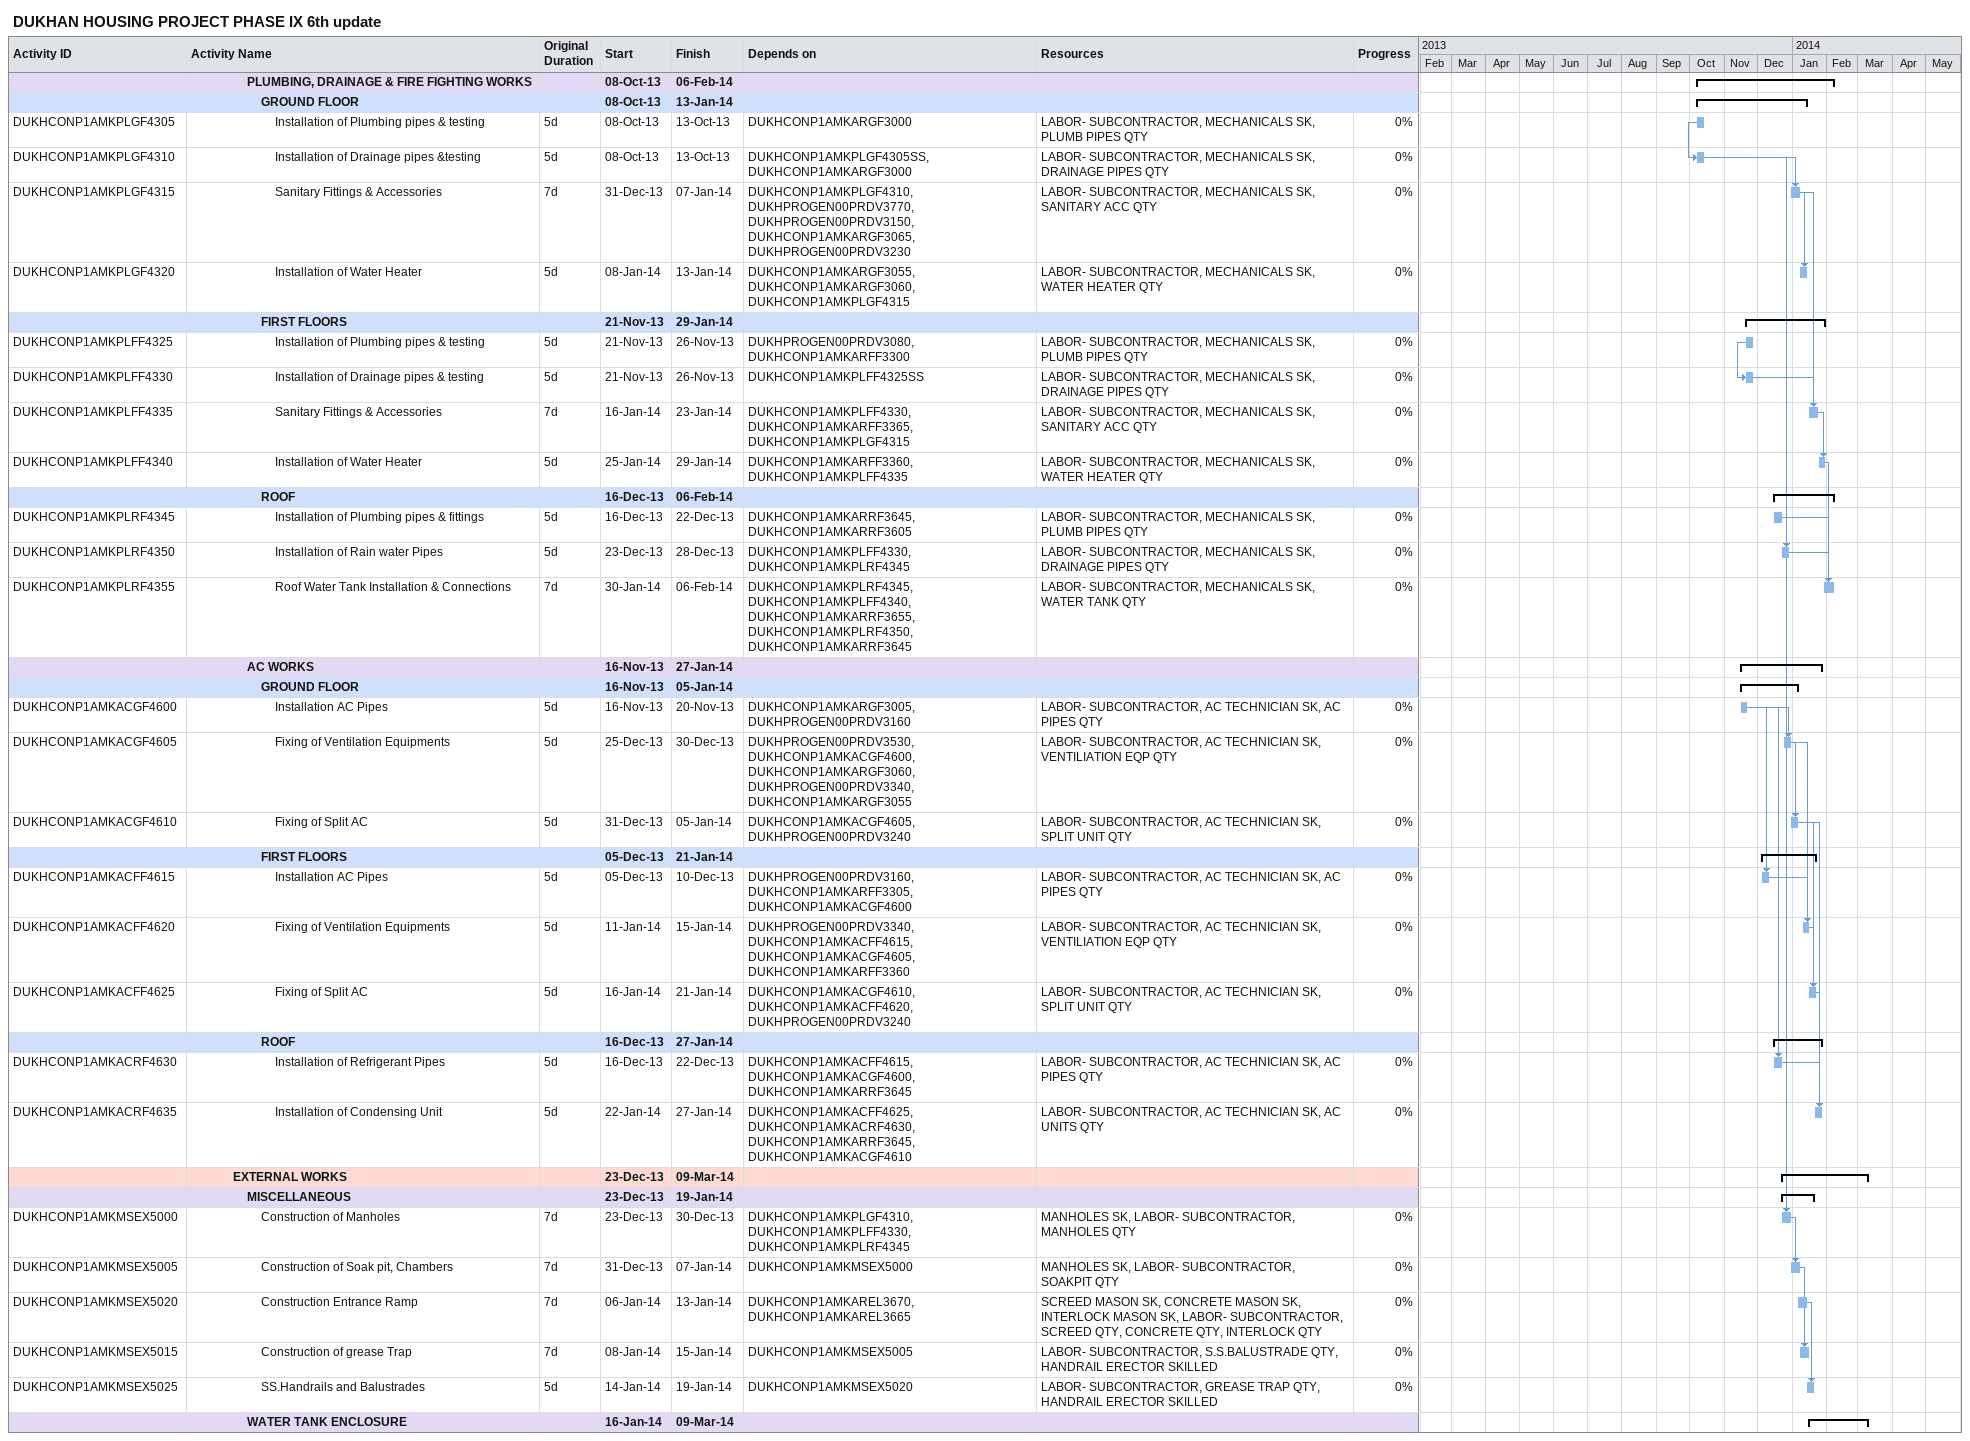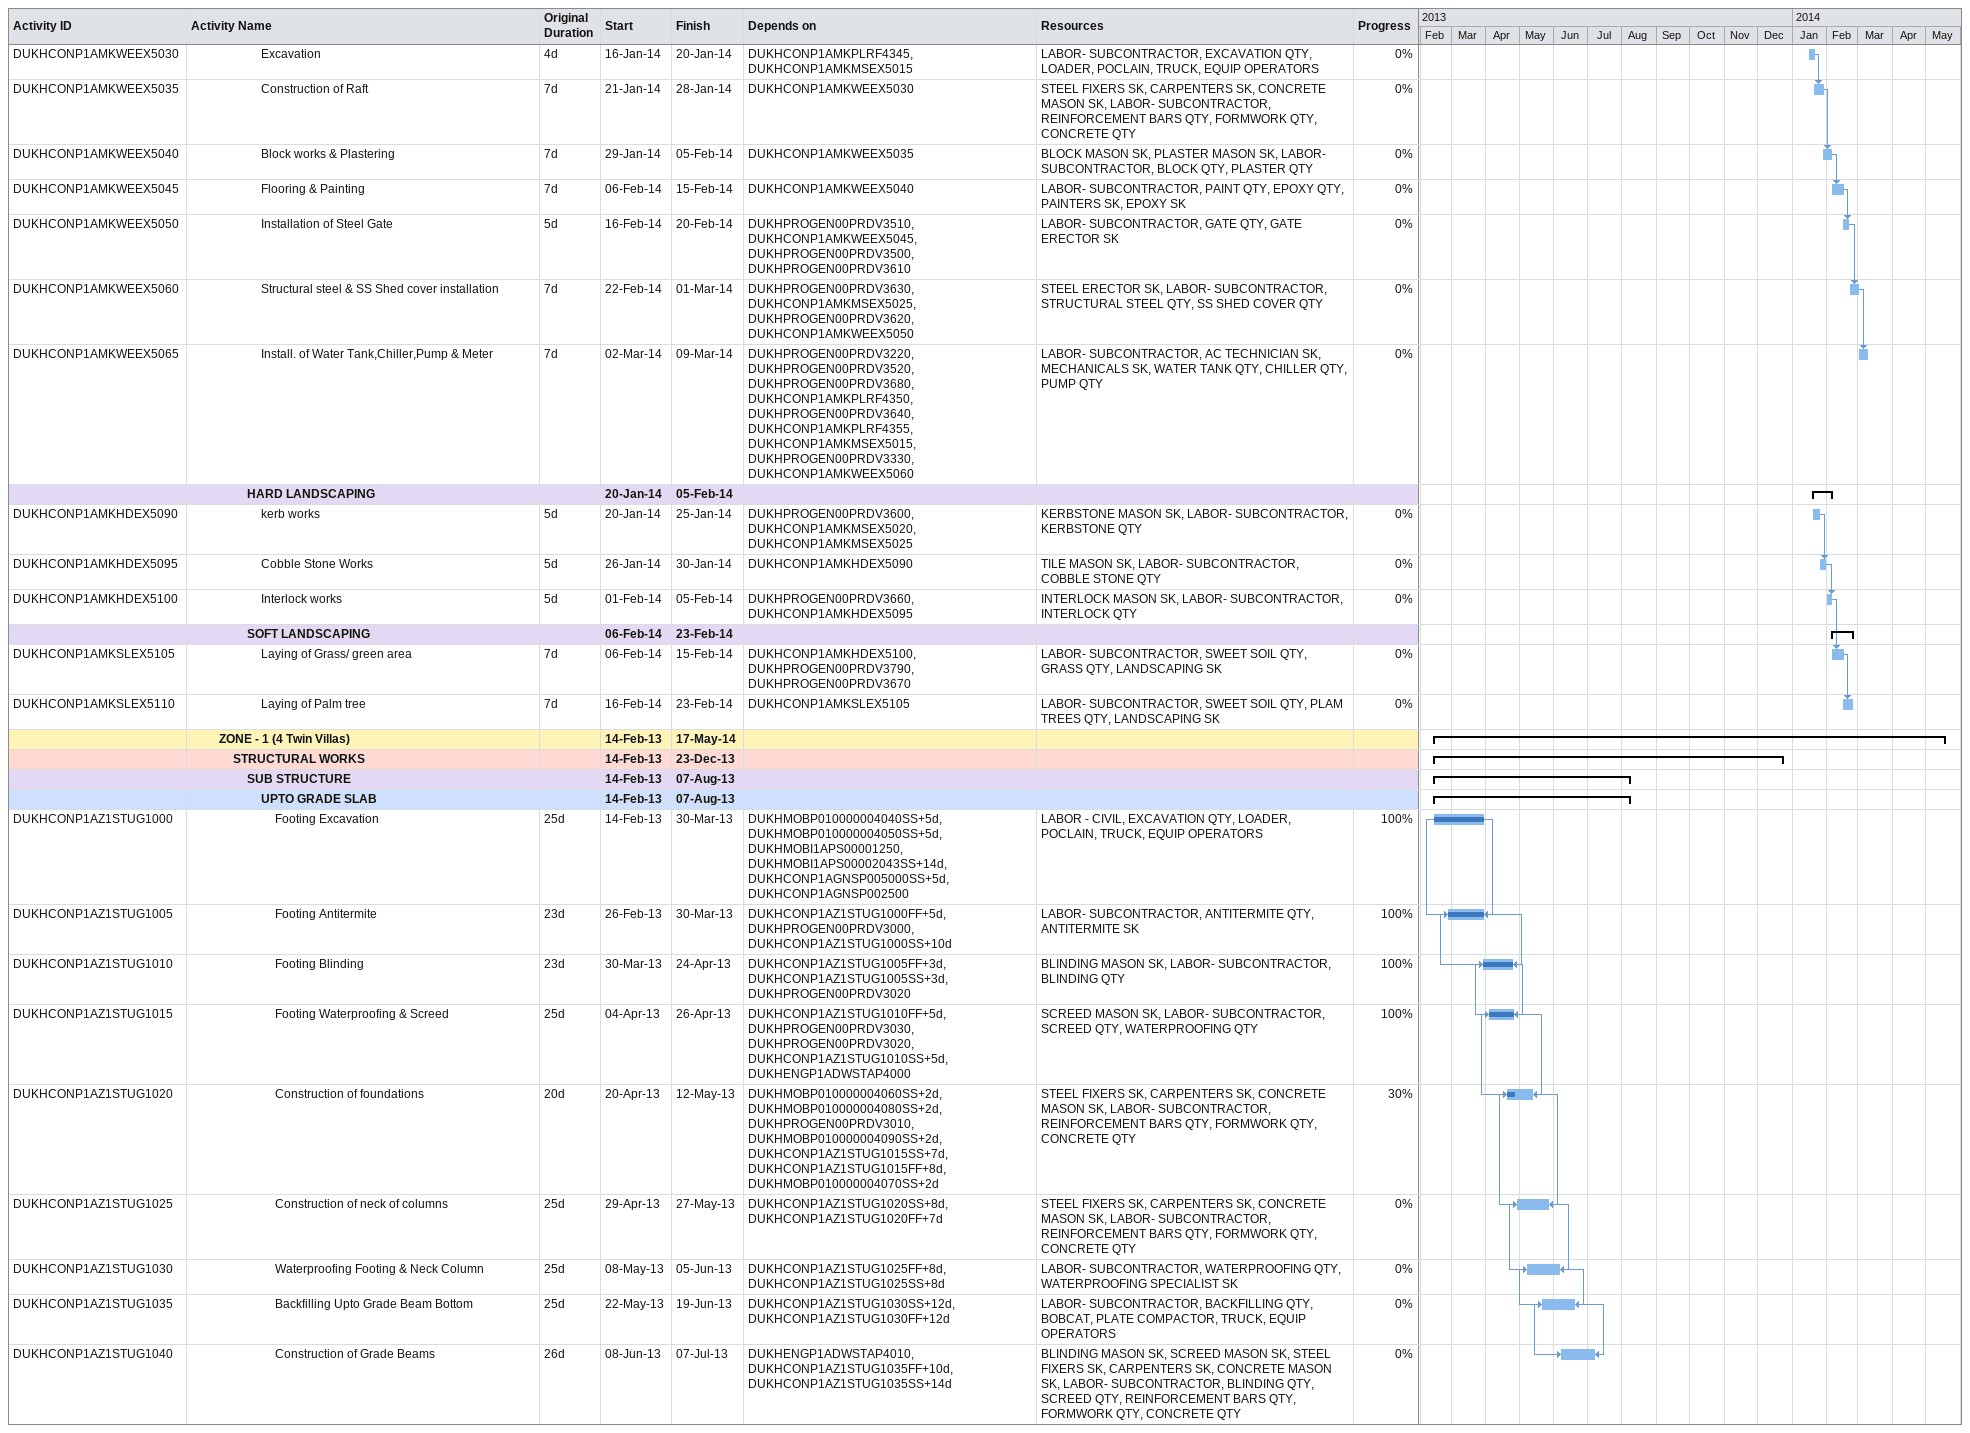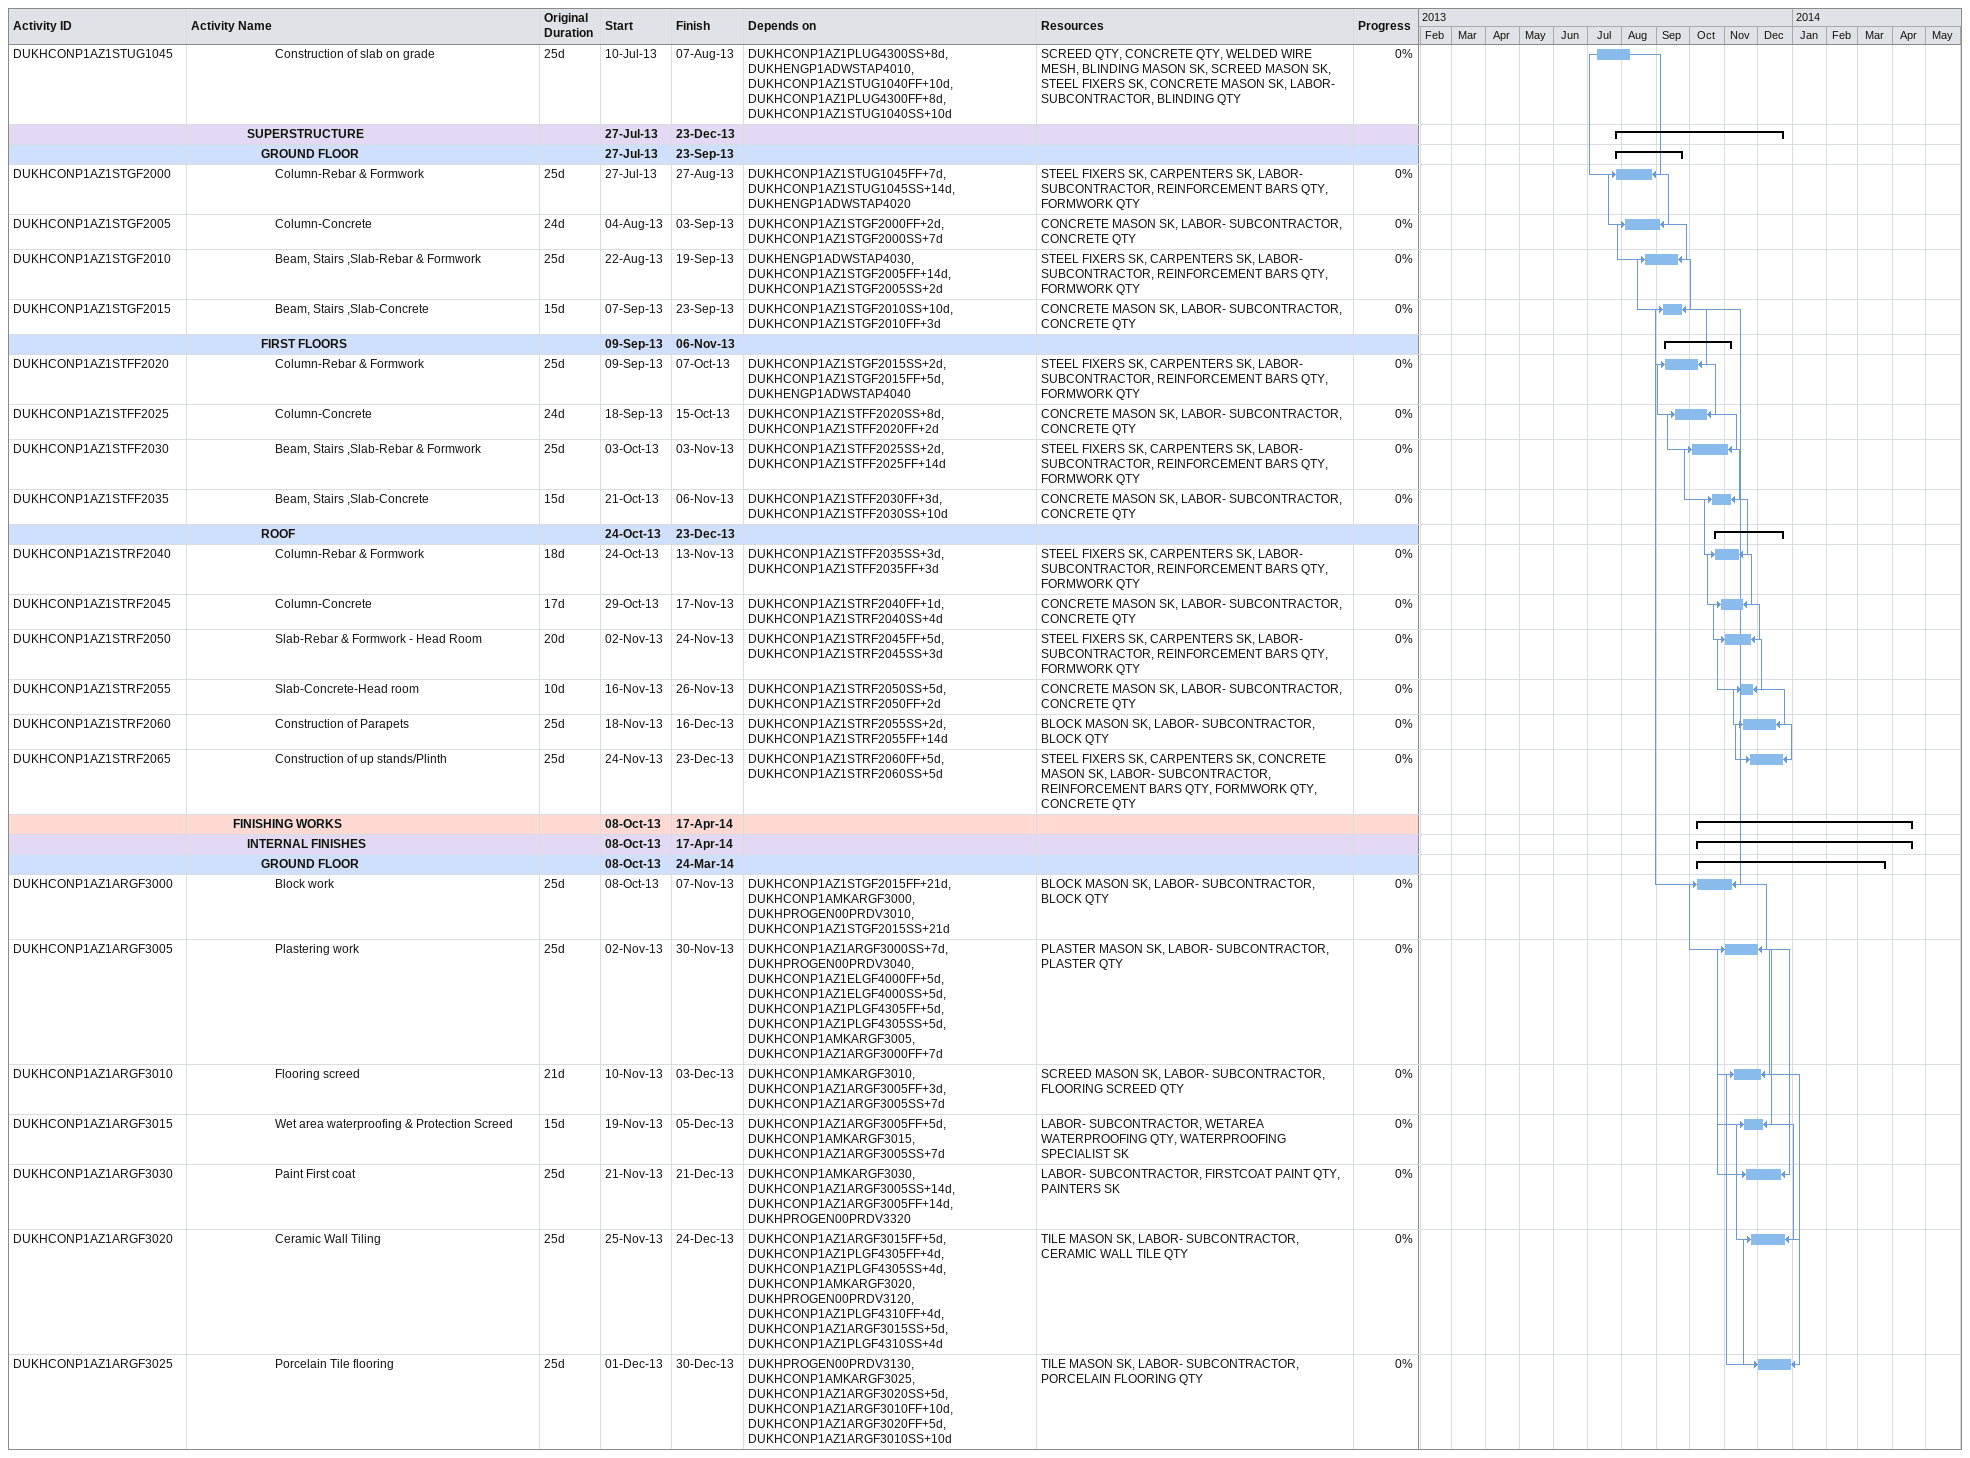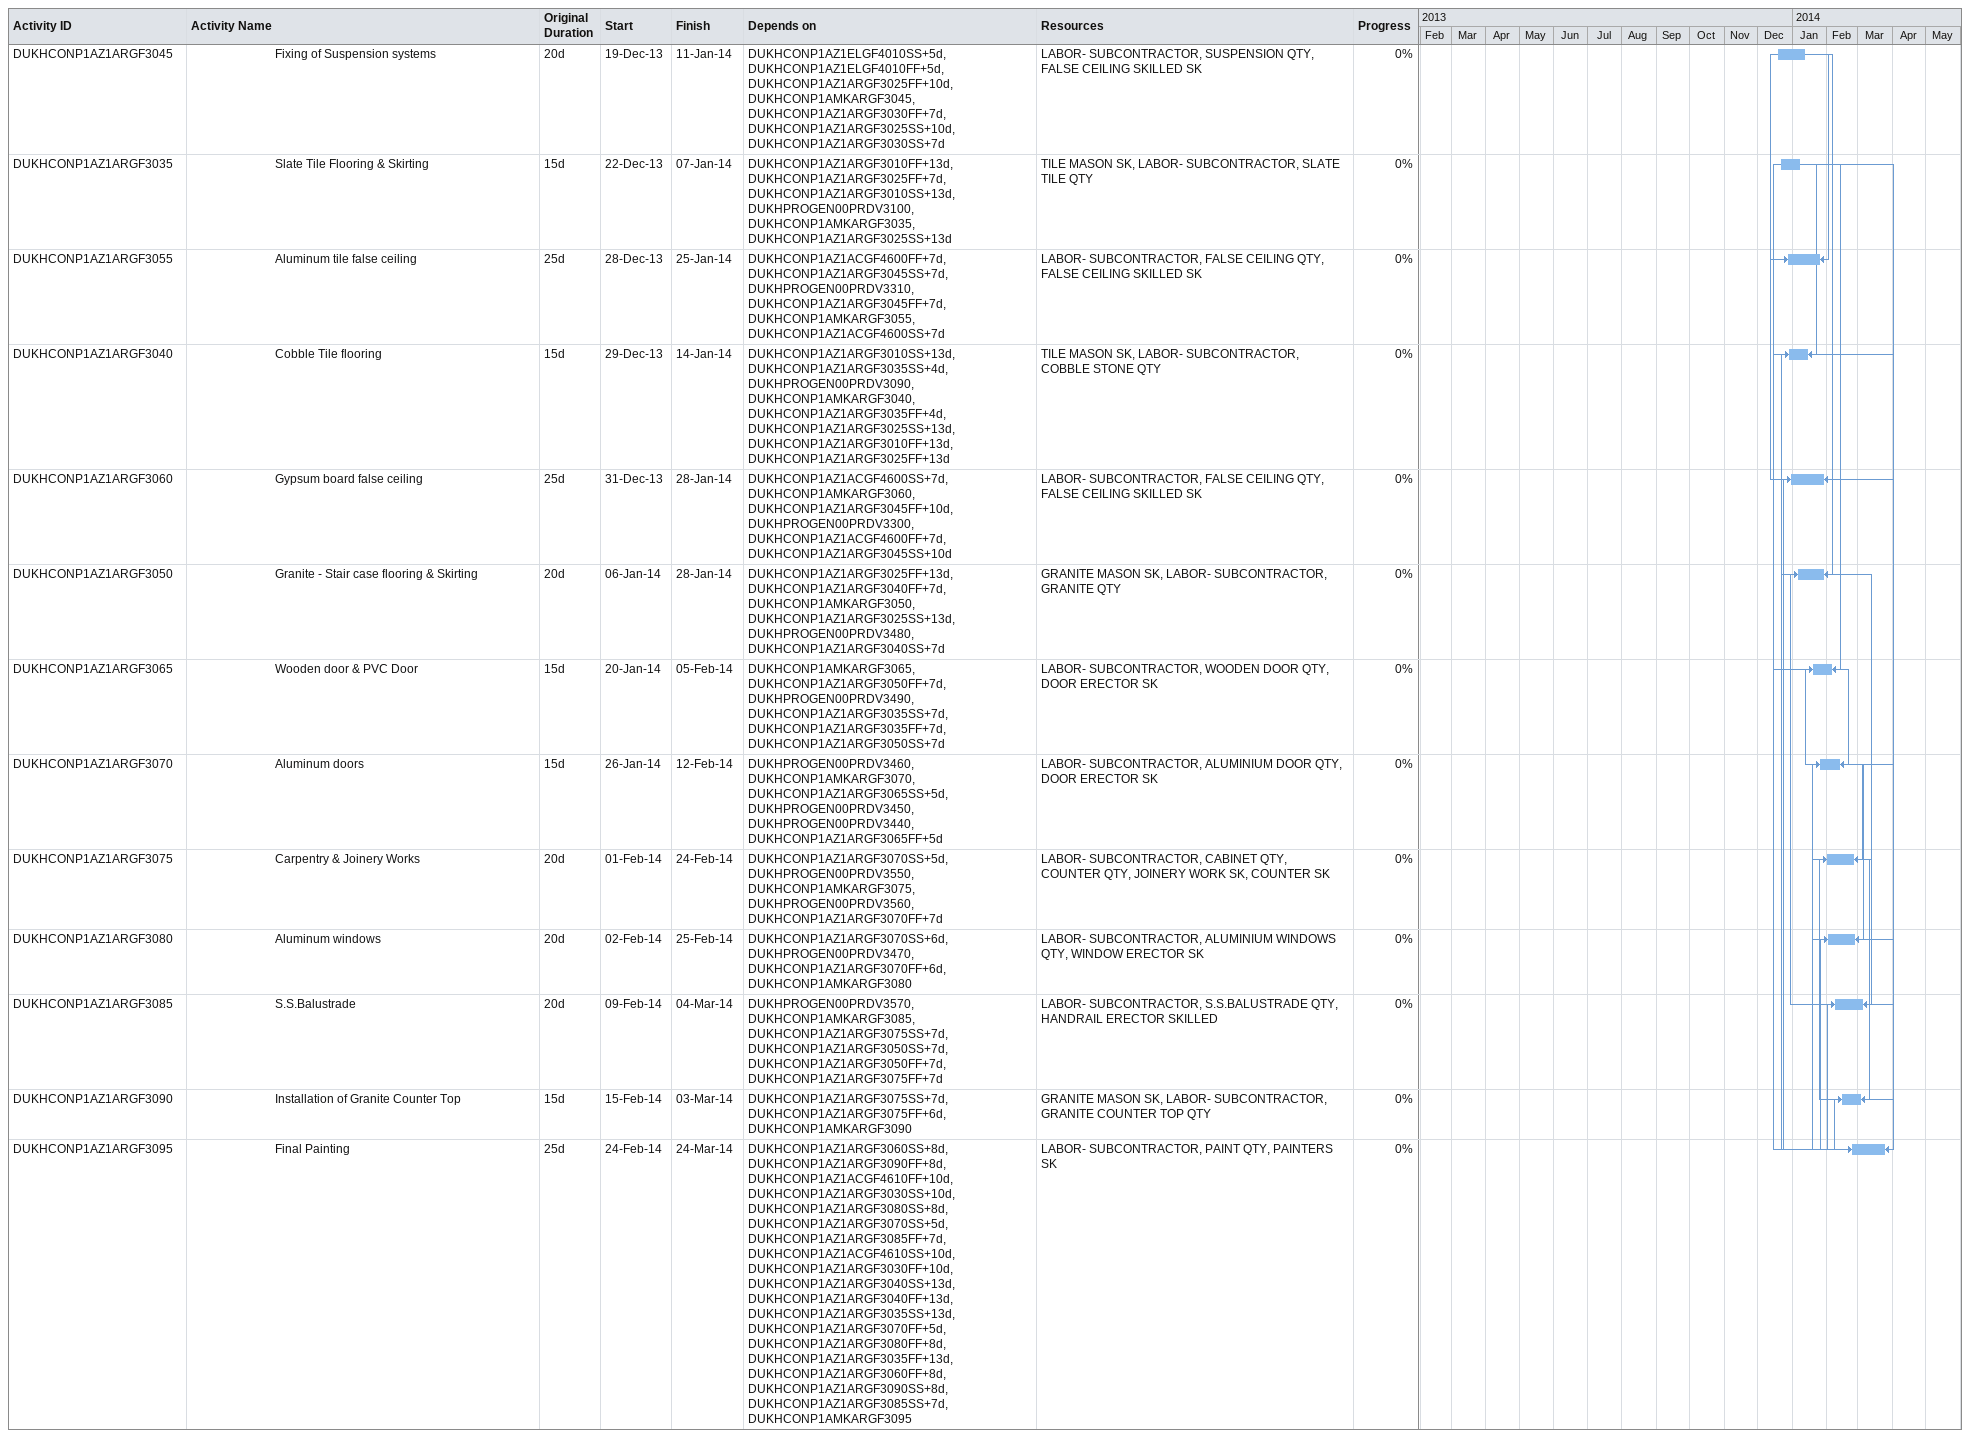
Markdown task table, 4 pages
DUKHAN HOUSING PROJECT PHASE IX 6th update

| ID | Level | Task | Original duration | Start | Finish | Predecessors | Resources | % complete |
|---|---|---|---|---|---|---|---|---|
|  | 5 | **PLUMBING, DRAINAGE & FIRE FIGHTING WORKS** |  | 2013-10-08 | 2014-02-06 |  |  |  |
|  | 6 | **GROUND FLOOR** |  | 2013-10-08 | 2014-01-13 |  |  |  |
| DUKHCONP1AMKPLGF4305 | 7 | Installation of Plumbing pipes & testing | 5d | 2013-10-08 | 2013-10-13 | DUKHCONP1AMKARGF3000 | LABOR- SUBCONTRACTOR, MECHANICALS SK, PLUMB PIPES QTY | 0 |
| DUKHCONP1AMKPLGF4310 | 7 | Installation of Drainage pipes &testing | 5d | 2013-10-08 | 2013-10-13 | DUKHCONP1AMKPLGF4305SS, DUKHCONP1AMKARGF3000 | LABOR- SUBCONTRACTOR, MECHANICALS SK, DRAINAGE PIPES QTY | 0 |
| DUKHCONP1AMKPLGF4315 | 7 | Sanitary Fittings & Accessories | 7d | 2013-12-31 | 2014-01-07 | DUKHCONP1AMKPLGF4310, DUKHPROGEN00PRDV3770, DUKHPROGEN00PRDV3150, DUKHCONP1AMKARGF3065, DUKHPROGEN00PRDV3230 | LABOR- SUBCONTRACTOR, MECHANICALS SK, SANITARY ACC QTY | 0 |
| DUKHCONP1AMKPLGF4320 | 7 | Installation of Water Heater | 5d | 2014-01-08 | 2014-01-13 | DUKHCONP1AMKARGF3055, DUKHCONP1AMKARGF3060, DUKHCONP1AMKPLGF4315 | LABOR- SUBCONTRACTOR, MECHANICALS SK, WATER HEATER QTY | 0 |
|  | 6 | **FIRST FLOORS** |  | 2013-11-21 | 2014-01-29 |  |  |  |
| DUKHCONP1AMKPLFF4325 | 7 | Installation of Plumbing pipes & testing | 5d | 2013-11-21 | 2013-11-26 | DUKHPROGEN00PRDV3080, DUKHCONP1AMKARFF3300 | LABOR- SUBCONTRACTOR, MECHANICALS SK, PLUMB PIPES QTY | 0 |
| DUKHCONP1AMKPLFF4330 | 7 | Installation of Drainage pipes & testing | 5d | 2013-11-21 | 2013-11-26 | DUKHCONP1AMKPLFF4325SS | LABOR- SUBCONTRACTOR, MECHANICALS SK, DRAINAGE PIPES QTY | 0 |
| DUKHCONP1AMKPLFF4335 | 7 | Sanitary Fittings & Accessories | 7d | 2014-01-16 | 2014-01-23 | DUKHCONP1AMKPLFF4330, DUKHCONP1AMKARFF3365, DUKHCONP1AMKPLGF4315 | LABOR- SUBCONTRACTOR, MECHANICALS SK, SANITARY ACC QTY | 0 |
| DUKHCONP1AMKPLFF4340 | 7 | Installation of Water Heater | 5d | 2014-01-25 | 2014-01-29 | DUKHCONP1AMKARFF3360, DUKHCONP1AMKPLFF4335 | LABOR- SUBCONTRACTOR, MECHANICALS SK, WATER HEATER QTY | 0 |
|  | 6 | **ROOF** |  | 2013-12-16 | 2014-02-06 |  |  |  |
| DUKHCONP1AMKPLRF4345 | 7 | Installation of Plumbing pipes & fittings | 5d | 2013-12-16 | 2013-12-22 | DUKHCONP1AMKARRF3645, DUKHCONP1AMKARRF3605 | LABOR- SUBCONTRACTOR, MECHANICALS SK, PLUMB PIPES QTY | 0 |
| DUKHCONP1AMKPLRF4350 | 7 | Installation of Rain water Pipes | 5d | 2013-12-23 | 2013-12-28 | DUKHCONP1AMKPLFF4330, DUKHCONP1AMKPLRF4345 | LABOR- SUBCONTRACTOR, MECHANICALS SK, DRAINAGE PIPES QTY | 0 |
| DUKHCONP1AMKPLRF4355 | 7 | Roof Water Tank Installation & Connections | 7d | 2014-01-30 | 2014-02-06 | DUKHCONP1AMKPLRF4345, DUKHCONP1AMKPLFF4340, DUKHCONP1AMKARRF3655, DUKHCONP1AMKPLRF4350, DUKHCONP1AMKARRF3645 | LABOR- SUBCONTRACTOR, MECHANICALS SK, WATER TANK QTY | 0 |
|  | 5 | **AC WORKS** |  | 2013-11-16 | 2014-01-27 |  |  |  |
|  | 6 | **GROUND FLOOR** |  | 2013-11-16 | 2014-01-05 |  |  |  |
| DUKHCONP1AMKACGF4600 | 7 | Installation AC Pipes | 5d | 2013-11-16 | 2013-11-20 | DUKHCONP1AMKARGF3005, DUKHPROGEN00PRDV3160 | LABOR- SUBCONTRACTOR, AC TECHNICIAN SK, AC PIPES QTY | 0 |
| DUKHCONP1AMKACGF4605 | 7 | Fixing of Ventilation Equipments | 5d | 2013-12-25 | 2013-12-30 | DUKHPROGEN00PRDV3530, DUKHCONP1AMKACGF4600, DUKHCONP1AMKARGF3060, DUKHPROGEN00PRDV3340, DUKHCONP1AMKARGF3055 | LABOR- SUBCONTRACTOR, AC TECHNICIAN SK, VENTILIATION EQP QTY | 0 |
| DUKHCONP1AMKACGF4610 | 7 | Fixing of Split AC | 5d | 2013-12-31 | 2014-01-05 | DUKHCONP1AMKACGF4605, DUKHPROGEN00PRDV3240 | LABOR- SUBCONTRACTOR, AC TECHNICIAN SK, SPLIT UNIT QTY | 0 |
|  | 6 | **FIRST FLOORS** |  | 2013-12-05 | 2014-01-21 |  |  |  |
| DUKHCONP1AMKACFF4615 | 7 | Installation AC Pipes | 5d | 2013-12-05 | 2013-12-10 | DUKHPROGEN00PRDV3160, DUKHCONP1AMKARFF3305, DUKHCONP1AMKACGF4600 | LABOR- SUBCONTRACTOR, AC TECHNICIAN SK, AC PIPES QTY | 0 |
| DUKHCONP1AMKACFF4620 | 7 | Fixing of Ventilation Equipments | 5d | 2014-01-11 | 2014-01-15 | DUKHPROGEN00PRDV3340, DUKHCONP1AMKACFF4615, DUKHCONP1AMKACGF4605, DUKHCONP1AMKARFF3360 | LABOR- SUBCONTRACTOR, AC TECHNICIAN SK, VENTILIATION EQP QTY | 0 |
| DUKHCONP1AMKACFF4625 | 7 | Fixing of Split AC | 5d | 2014-01-16 | 2014-01-21 | DUKHCONP1AMKACGF4610, DUKHCONP1AMKACFF4620, DUKHPROGEN00PRDV3240 | LABOR- SUBCONTRACTOR, AC TECHNICIAN SK, SPLIT UNIT QTY | 0 |
|  | 6 | **ROOF** |  | 2013-12-16 | 2014-01-27 |  |  |  |
| DUKHCONP1AMKACRF4630 | 7 | Installation of Refrigerant Pipes | 5d | 2013-12-16 | 2013-12-22 | DUKHCONP1AMKACFF4615, DUKHCONP1AMKACGF4600, DUKHCONP1AMKARRF3645 | LABOR- SUBCONTRACTOR, AC TECHNICIAN SK, AC PIPES QTY | 0 |
| DUKHCONP1AMKACRF4635 | 7 | Installation of Condensing Unit | 5d | 2014-01-22 | 2014-01-27 | DUKHCONP1AMKACFF4625, DUKHCONP1AMKACRF4630, DUKHCONP1AMKARRF3645, DUKHCONP1AMKACGF4610 | LABOR- SUBCONTRACTOR, AC TECHNICIAN SK, AC UNITS QTY | 0 |
|  | 4 | **EXTERNAL WORKS** |  | 2013-12-23 | 2014-03-09 |  |  |  |
|  | 5 | **MISCELLANEOUS** |  | 2013-12-23 | 2014-01-19 |  |  |  |
| DUKHCONP1AMKMSEX5000 | 6 | Construction of Manholes | 7d | 2013-12-23 | 2013-12-30 | DUKHCONP1AMKPLGF4310, DUKHCONP1AMKPLFF4330, DUKHCONP1AMKPLRF4345 | MANHOLES SK, LABOR- SUBCONTRACTOR, MANHOLES QTY | 0 |
| DUKHCONP1AMKMSEX5005 | 6 | Construction of Soak pit, Chambers | 7d | 2013-12-31 | 2014-01-07 | DUKHCONP1AMKMSEX5000 | MANHOLES SK, LABOR- SUBCONTRACTOR, SOAKPIT QTY | 0 |
| DUKHCONP1AMKMSEX5020 | 6 | Construction Entrance Ramp | 7d | 2014-01-06 | 2014-01-13 | DUKHCONP1AMKAREL3670, DUKHCONP1AMKAREL3665 | SCREED MASON SK, CONCRETE MASON SK, INTERLOCK MASON SK, LABOR- SUBCONTRACTOR, SCREED QTY, CONCRETE QTY, INTERLOCK QTY | 0 |
| DUKHCONP1AMKMSEX5015 | 6 | Construction of grease Trap | 7d | 2014-01-08 | 2014-01-15 | DUKHCONP1AMKMSEX5005 | LABOR- SUBCONTRACTOR, S.S.BALUSTRADE QTY, HANDRAIL ERECTOR SKILLED | 0 |
| DUKHCONP1AMKMSEX5025 | 6 | SS.Handrails and Balustrades | 5d | 2014-01-14 | 2014-01-19 | DUKHCONP1AMKMSEX5020 | LABOR- SUBCONTRACTOR, GREASE TRAP QTY, HANDRAIL ERECTOR SKILLED | 0 |
|  | 5 | **WATER TANK ENCLOSURE** |  | 2014-01-16 | 2014-03-09 |  |  |  |
| DUKHCONP1AMKWEEX5030 | 6 | Excavation | 4d | 2014-01-16 | 2014-01-20 | DUKHCONP1AMKPLRF4345, DUKHCONP1AMKMSEX5015 | LABOR- SUBCONTRACTOR, EXCAVATION QTY, LOADER, POCLAIN, TRUCK, EQUIP OPERATORS | 0 |
| DUKHCONP1AMKWEEX5035 | 6 | Construction of Raft | 7d | 2014-01-21 | 2014-01-28 | DUKHCONP1AMKWEEX5030 | STEEL FIXERS SK, CARPENTERS SK, CONCRETE MASON SK, LABOR- SUBCONTRACTOR, REINFORCEMENT BARS QTY, FORMWORK QTY, CONCRETE QTY | 0 |
| DUKHCONP1AMKWEEX5040 | 6 | Block works & Plastering | 7d | 2014-01-29 | 2014-02-05 | DUKHCONP1AMKWEEX5035 | BLOCK MASON SK, PLASTER MASON SK, LABOR- SUBCONTRACTOR, BLOCK QTY, PLASTER QTY | 0 |
| DUKHCONP1AMKWEEX5045 | 6 | Flooring & Painting | 7d | 2014-02-06 | 2014-02-15 | DUKHCONP1AMKWEEX5040 | LABOR- SUBCONTRACTOR, PAINT QTY, EPOXY QTY, PAINTERS SK, EPOXY SK | 0 |
| DUKHCONP1AMKWEEX5050 | 6 | Installation of Steel Gate | 5d | 2014-02-16 | 2014-02-20 | DUKHPROGEN00PRDV3510, DUKHCONP1AMKWEEX5045, DUKHPROGEN00PRDV3500, DUKHPROGEN00PRDV3610 | LABOR- SUBCONTRACTOR, GATE QTY, GATE ERECTOR SK | 0 |
| DUKHCONP1AMKWEEX5060 | 6 | Structural steel & SS Shed cover installation | 7d | 2014-02-22 | 2014-03-01 | DUKHPROGEN00PRDV3630, DUKHCONP1AMKMSEX5025, DUKHPROGEN00PRDV3620, DUKHCONP1AMKWEEX5050 | STEEL ERECTOR SK, LABOR- SUBCONTRACTOR, STRUCTURAL STEEL QTY, SS SHED COVER QTY | 0 |
| DUKHCONP1AMKWEEX5065 | 6 | Install. of Water Tank,Chiller,Pump & Meter | 7d | 2014-03-02 | 2014-03-09 | DUKHPROGEN00PRDV3220, DUKHPROGEN00PRDV3520, DUKHPROGEN00PRDV3680, DUKHCONP1AMKPLRF4350, DUKHPROGEN00PRDV3640, DUKHCONP1AMKPLRF4355, DUKHCONP1AMKMSEX5015, DUKHPROGEN00PRDV3330, DUKHCONP1AMKWEEX5060 | LABOR- SUBCONTRACTOR, AC TECHNICIAN SK, MECHANICALS SK, WATER TANK QTY, CHILLER QTY, PUMP QTY | 0 |
|  | 5 | **HARD LANDSCAPING** |  | 2014-01-20 | 2014-02-05 |  |  |  |
| DUKHCONP1AMKHDEX5090 | 6 | kerb works | 5d | 2014-01-20 | 2014-01-25 | DUKHPROGEN00PRDV3600, DUKHCONP1AMKMSEX5020, DUKHCONP1AMKMSEX5025 | KERBSTONE MASON SK, LABOR- SUBCONTRACTOR, KERBSTONE QTY | 0 |
| DUKHCONP1AMKHDEX5095 | 6 | Cobble Stone Works | 5d | 2014-01-26 | 2014-01-30 | DUKHCONP1AMKHDEX5090 | TILE MASON SK, LABOR- SUBCONTRACTOR, COBBLE STONE QTY | 0 |
| DUKHCONP1AMKHDEX5100 | 6 | Interlock works | 5d | 2014-02-01 | 2014-02-05 | DUKHPROGEN00PRDV3660, DUKHCONP1AMKHDEX5095 | INTERLOCK MASON SK, LABOR- SUBCONTRACTOR, INTERLOCK QTY | 0 |
|  | 5 | **SOFT LANDSCAPING** |  | 2014-02-06 | 2014-02-23 |  |  |  |
| DUKHCONP1AMKSLEX5105 | 6 | Laying of Grass/ green area | 7d | 2014-02-06 | 2014-02-15 | DUKHCONP1AMKHDEX5100, DUKHPROGEN00PRDV3790, DUKHPROGEN00PRDV3670 | LABOR- SUBCONTRACTOR, SWEET SOIL QTY, GRASS QTY, LANDSCAPING SK | 0 |
| DUKHCONP1AMKSLEX5110 | 6 | Laying of Palm tree | 7d | 2014-02-16 | 2014-02-23 | DUKHCONP1AMKSLEX5105 | LABOR- SUBCONTRACTOR, SWEET SOIL QTY, PLAM TREES QTY, LANDSCAPING SK | 0 |
|  | 3 | **ZONE - 1 (4 Twin Villas)** |  | 2013-02-14 | 2014-05-17 |  |  |  |
|  | 4 | **STRUCTURAL WORKS** |  | 2013-02-14 | 2013-12-23 |  |  |  |
|  | 5 | **SUB STRUCTURE** |  | 2013-02-14 | 2013-08-07 |  |  |  |
|  | 6 | **UPTO GRADE SLAB** |  | 2013-02-14 | 2013-08-07 |  |  |  |
| DUKHCONP1AZ1STUG1000 | 7 | Footing Excavation | 25d | 2013-02-14 | 2013-03-30 | DUKHMOBP010000004040SS+5d, DUKHMOBP010000004050SS+5d, DUKHMOBI1APS00001250, DUKHMOBI1APS00002043SS+14d, DUKHCONP1AGNSP005000SS+5d, DUKHCONP1AGNSP002500 | LABOR - CIVIL, EXCAVATION QTY, LOADER, POCLAIN, TRUCK, EQUIP OPERATORS | 100 |
| DUKHCONP1AZ1STUG1005 | 7 | Footing Antitermite | 23d | 2013-02-26 | 2013-03-30 | DUKHCONP1AZ1STUG1000FF+5d, DUKHPROGEN00PRDV3000, DUKHCONP1AZ1STUG1000SS+10d | LABOR- SUBCONTRACTOR, ANTITERMITE QTY, ANTITERMITE SK | 100 |
| DUKHCONP1AZ1STUG1010 | 7 | Footing Blinding | 23d | 2013-03-30 | 2013-04-24 | DUKHCONP1AZ1STUG1005FF+3d, DUKHCONP1AZ1STUG1005SS+3d, DUKHPROGEN00PRDV3020 | BLINDING MASON SK, LABOR- SUBCONTRACTOR, BLINDING QTY | 100 |
| DUKHCONP1AZ1STUG1015 | 7 | Footing Waterproofing & Screed | 25d | 2013-04-04 | 2013-04-26 | DUKHCONP1AZ1STUG1010FF+5d, DUKHPROGEN00PRDV3030, DUKHPROGEN00PRDV3020, DUKHCONP1AZ1STUG1010SS+5d, DUKHENGP1ADWSTAP4000 | SCREED MASON SK, LABOR- SUBCONTRACTOR, SCREED QTY, WATERPROOFING QTY | 100 |
| DUKHCONP1AZ1STUG1020 | 7 | Construction of foundations | 20d | 2013-04-20 | 2013-05-12 | DUKHMOBP010000004060SS+2d, DUKHMOBP010000004080SS+2d, DUKHPROGEN00PRDV3010, DUKHMOBP010000004090SS+2d, DUKHCONP1AZ1STUG1015SS+7d, DUKHCONP1AZ1STUG1015FF+8d, DUKHMOBP010000004070SS+2d | STEEL FIXERS SK, CARPENTERS SK, CONCRETE MASON SK, LABOR- SUBCONTRACTOR, REINFORCEMENT BARS QTY, FORMWORK QTY, CONCRETE QTY | 30 |
| DUKHCONP1AZ1STUG1025 | 7 | Construction of neck of columns | 25d | 2013-04-29 | 2013-05-27 | DUKHCONP1AZ1STUG1020SS+8d, DUKHCONP1AZ1STUG1020FF+7d | STEEL FIXERS SK, CARPENTERS SK, CONCRETE MASON SK, LABOR- SUBCONTRACTOR, REINFORCEMENT BARS QTY, FORMWORK QTY, CONCRETE QTY | 0 |
| DUKHCONP1AZ1STUG1030 | 7 | Waterproofing Footing & Neck Column | 25d | 2013-05-08 | 2013-06-05 | DUKHCONP1AZ1STUG1025FF+8d, DUKHCONP1AZ1STUG1025SS+8d | LABOR- SUBCONTRACTOR, WATERPROOFING QTY, WATERPROOFING SPECIALIST SK | 0 |
| DUKHCONP1AZ1STUG1035 | 7 | Backfilling Upto Grade Beam Bottom | 25d | 2013-05-22 | 2013-06-19 | DUKHCONP1AZ1STUG1030SS+12d, DUKHCONP1AZ1STUG1030FF+12d | LABOR- SUBCONTRACTOR, BACKFILLING QTY, BOBCAT, PLATE COMPACTOR, TRUCK, EQUIP OPERATORS | 0 |
| DUKHCONP1AZ1STUG1040 | 7 | Construction of Grade Beams | 26d | 2013-06-08 | 2013-07-07 | DUKHENGP1ADWSTAP4010, DUKHCONP1AZ1STUG1035FF+10d, DUKHCONP1AZ1STUG1035SS+14d | BLINDING MASON SK, SCREED MASON SK, STEEL FIXERS SK, CARPENTERS SK, CONCRETE MASON SK, LABOR- SUBCONTRACTOR, BLINDING QTY, SCREED QTY, REINFORCEMENT BARS QTY, FORMWORK QTY, CONCRETE QTY | 0 |
| DUKHCONP1AZ1STUG1045 | 7 | Construction of slab on grade | 25d | 2013-07-10 | 2013-08-07 | DUKHCONP1AZ1PLUG4300SS+8d, DUKHENGP1ADWSTAP4010, DUKHCONP1AZ1STUG1040FF+10d, DUKHCONP1AZ1PLUG4300FF+8d, DUKHCONP1AZ1STUG1040SS+10d | SCREED QTY, CONCRETE QTY, WELDED WIRE MESH, BLINDING MASON SK, SCREED MASON SK, STEEL FIXERS SK, CONCRETE MASON SK, LABOR- SUBCONTRACTOR, BLINDING QTY | 0 |
|  | 5 | **SUPERSTRUCTURE** |  | 2013-07-27 | 2013-12-23 |  |  |  |
|  | 6 | **GROUND FLOOR** |  | 2013-07-27 | 2013-09-23 |  |  |  |
| DUKHCONP1AZ1STGF2000 | 7 | Column-Rebar & Formwork | 25d | 2013-07-27 | 2013-08-27 | DUKHCONP1AZ1STUG1045FF+7d, DUKHCONP1AZ1STUG1045SS+14d, DUKHENGP1ADWSTAP4020 | STEEL FIXERS SK, CARPENTERS SK, LABOR- SUBCONTRACTOR, REINFORCEMENT BARS QTY, FORMWORK QTY | 0 |
| DUKHCONP1AZ1STGF2005 | 7 | Column-Concrete | 24d | 2013-08-04 | 2013-09-03 | DUKHCONP1AZ1STGF2000FF+2d, DUKHCONP1AZ1STGF2000SS+7d | CONCRETE MASON SK, LABOR- SUBCONTRACTOR, CONCRETE QTY | 0 |
| DUKHCONP1AZ1STGF2010 | 7 | Beam, Stairs ,Slab-Rebar & Formwork | 25d | 2013-08-22 | 2013-09-19 | DUKHENGP1ADWSTAP4030, DUKHCONP1AZ1STGF2005FF+14d, DUKHCONP1AZ1STGF2005SS+2d | STEEL FIXERS SK, CARPENTERS SK, LABOR- SUBCONTRACTOR, REINFORCEMENT BARS QTY, FORMWORK QTY | 0 |
| DUKHCONP1AZ1STGF2015 | 7 | Beam, Stairs ,Slab-Concrete | 15d | 2013-09-07 | 2013-09-23 | DUKHCONP1AZ1STGF2010SS+10d, DUKHCONP1AZ1STGF2010FF+3d | CONCRETE MASON SK, LABOR- SUBCONTRACTOR, CONCRETE QTY | 0 |
|  | 6 | **FIRST FLOORS** |  | 2013-09-09 | 2013-11-06 |  |  |  |
| DUKHCONP1AZ1STFF2020 | 7 | Column-Rebar & Formwork | 25d | 2013-09-09 | 2013-10-07 | DUKHCONP1AZ1STGF2015SS+2d, DUKHCONP1AZ1STGF2015FF+5d, DUKHENGP1ADWSTAP4040 | STEEL FIXERS SK, CARPENTERS SK, LABOR- SUBCONTRACTOR, REINFORCEMENT BARS QTY, FORMWORK QTY | 0 |
| DUKHCONP1AZ1STFF2025 | 7 | Column-Concrete | 24d | 2013-09-18 | 2013-10-15 | DUKHCONP1AZ1STFF2020SS+8d, DUKHCONP1AZ1STFF2020FF+2d | CONCRETE MASON SK, LABOR- SUBCONTRACTOR, CONCRETE QTY | 0 |
| DUKHCONP1AZ1STFF2030 | 7 | Beam, Stairs ,Slab-Rebar & Formwork | 25d | 2013-10-03 | 2013-11-03 | DUKHCONP1AZ1STFF2025SS+2d, DUKHCONP1AZ1STFF2025FF+14d | STEEL FIXERS SK, CARPENTERS SK, LABOR- SUBCONTRACTOR, REINFORCEMENT BARS QTY, FORMWORK QTY | 0 |
| DUKHCONP1AZ1STFF2035 | 7 | Beam, Stairs ,Slab-Concrete | 15d | 2013-10-21 | 2013-11-06 | DUKHCONP1AZ1STFF2030FF+3d, DUKHCONP1AZ1STFF2030SS+10d | CONCRETE MASON SK, LABOR- SUBCONTRACTOR, CONCRETE QTY | 0 |
|  | 6 | **ROOF** |  | 2013-10-24 | 2013-12-23 |  |  |  |
| DUKHCONP1AZ1STRF2040 | 7 | Column-Rebar & Formwork | 18d | 2013-10-24 | 2013-11-13 | DUKHCONP1AZ1STFF2035SS+3d, DUKHCONP1AZ1STFF2035FF+3d | STEEL FIXERS SK, CARPENTERS SK, LABOR- SUBCONTRACTOR, REINFORCEMENT BARS QTY, FORMWORK QTY | 0 |
| DUKHCONP1AZ1STRF2045 | 7 | Column-Concrete | 17d | 2013-10-29 | 2013-11-17 | DUKHCONP1AZ1STRF2040FF+1d, DUKHCONP1AZ1STRF2040SS+4d | CONCRETE MASON SK, LABOR- SUBCONTRACTOR, CONCRETE QTY | 0 |
| DUKHCONP1AZ1STRF2050 | 7 | Slab-Rebar & Formwork - Head Room | 20d | 2013-11-02 | 2013-11-24 | DUKHCONP1AZ1STRF2045FF+5d, DUKHCONP1AZ1STRF2045SS+3d | STEEL FIXERS SK, CARPENTERS SK, LABOR- SUBCONTRACTOR, REINFORCEMENT BARS QTY, FORMWORK QTY | 0 |
| DUKHCONP1AZ1STRF2055 | 7 | Slab-Concrete-Head room | 10d | 2013-11-16 | 2013-11-26 | DUKHCONP1AZ1STRF2050SS+5d, DUKHCONP1AZ1STRF2050FF+2d | CONCRETE MASON SK, LABOR- SUBCONTRACTOR, CONCRETE QTY | 0 |
| DUKHCONP1AZ1STRF2060 | 7 | Construction of Parapets | 25d | 2013-11-18 | 2013-12-16 | DUKHCONP1AZ1STRF2055SS+2d, DUKHCONP1AZ1STRF2055FF+14d | BLOCK MASON SK, LABOR- SUBCONTRACTOR, BLOCK QTY | 0 |
| DUKHCONP1AZ1STRF2065 | 7 | Construction of up stands/Plinth | 25d | 2013-11-24 | 2013-12-23 | DUKHCONP1AZ1STRF2060FF+5d, DUKHCONP1AZ1STRF2060SS+5d | STEEL FIXERS SK, CARPENTERS SK, CONCRETE MASON SK, LABOR- SUBCONTRACTOR, REINFORCEMENT BARS QTY, FORMWORK QTY, CONCRETE QTY | 0 |
|  | 4 | **FINISHING WORKS** |  | 2013-10-08 | 2014-04-17 |  |  |  |
|  | 5 | **INTERNAL FINISHES** |  | 2013-10-08 | 2014-04-17 |  |  |  |
|  | 6 | **GROUND FLOOR** |  | 2013-10-08 | 2014-03-24 |  |  |  |
| DUKHCONP1AZ1ARGF3000 | 7 | Block work | 25d | 2013-10-08 | 2013-11-07 | DUKHCONP1AZ1STGF2015FF+21d, DUKHCONP1AMKARGF3000, DUKHPROGEN00PRDV3010, DUKHCONP1AZ1STGF2015SS+21d | BLOCK MASON SK, LABOR- SUBCONTRACTOR, BLOCK QTY | 0 |
| DUKHCONP1AZ1ARGF3005 | 7 | Plastering work | 25d | 2013-11-02 | 2013-11-30 | DUKHCONP1AZ1ARGF3000SS+7d, DUKHPROGEN00PRDV3040, DUKHCONP1AZ1ELGF4000FF+5d, DUKHCONP1AZ1ELGF4000SS+5d, DUKHCONP1AZ1PLGF4305FF+5d, DUKHCONP1AZ1PLGF4305SS+5d, DUKHCONP1AMKARGF3005, DUKHCONP1AZ1ARGF3000FF+7d | PLASTER MASON SK, LABOR- SUBCONTRACTOR, PLASTER QTY | 0 |
| DUKHCONP1AZ1ARGF3010 | 7 | Flooring screed | 21d | 2013-11-10 | 2013-12-03 | DUKHCONP1AMKARGF3010, DUKHCONP1AZ1ARGF3005FF+3d, DUKHCONP1AZ1ARGF3005SS+7d | SCREED MASON SK, LABOR- SUBCONTRACTOR, FLOORING SCREED QTY | 0 |
| DUKHCONP1AZ1ARGF3015 | 7 | Wet area waterproofing & Protection Screed | 15d | 2013-11-19 | 2013-12-05 | DUKHCONP1AZ1ARGF3005FF+5d, DUKHCONP1AMKARGF3015, DUKHCONP1AZ1ARGF3005SS+7d | LABOR- SUBCONTRACTOR, WETAREA WATERPROOFING QTY, WATERPROOFING SPECIALIST SK | 0 |
| DUKHCONP1AZ1ARGF3030 | 7 | Paint First coat | 25d | 2013-11-21 | 2013-12-21 | DUKHCONP1AMKARGF3030, DUKHCONP1AZ1ARGF3005SS+14d, DUKHCONP1AZ1ARGF3005FF+14d, DUKHPROGEN00PRDV3320 | LABOR- SUBCONTRACTOR, FIRSTCOAT PAINT QTY, PAINTERS SK | 0 |
| DUKHCONP1AZ1ARGF3020 | 7 | Ceramic Wall Tiling | 25d | 2013-11-25 | 2013-12-24 | DUKHCONP1AZ1ARGF3015FF+5d, DUKHCONP1AZ1PLGF4305FF+4d, DUKHCONP1AZ1PLGF4305SS+4d, DUKHCONP1AMKARGF3020, DUKHPROGEN00PRDV3120, DUKHCONP1AZ1PLGF4310FF+4d, DUKHCONP1AZ1ARGF3015SS+5d, DUKHCONP1AZ1PLGF4310SS+4d | TILE MASON SK, LABOR- SUBCONTRACTOR, CERAMIC WALL TILE QTY | 0 |
| DUKHCONP1AZ1ARGF3025 | 7 | Porcelain Tile flooring | 25d | 2013-12-01 | 2013-12-30 | DUKHPROGEN00PRDV3130, DUKHCONP1AMKARGF3025, DUKHCONP1AZ1ARGF3020SS+5d, DUKHCONP1AZ1ARGF3010FF+10d, DUKHCONP1AZ1ARGF3020FF+5d, DUKHCONP1AZ1ARGF3010SS+10d | TILE MASON SK, LABOR- SUBCONTRACTOR, PORCELAIN FLOORING QTY | 0 |
| DUKHCONP1AZ1ARGF3045 | 7 | Fixing of Suspension systems | 20d | 2013-12-19 | 2014-01-11 | DUKHCONP1AZ1ELGF4010SS+5d, DUKHCONP1AZ1ELGF4010FF+5d, DUKHCONP1AZ1ARGF3025FF+10d, DUKHCONP1AMKARGF3045, DUKHCONP1AZ1ARGF3030FF+7d, DUKHCONP1AZ1ARGF3025SS+10d, DUKHCONP1AZ1ARGF3030SS+7d | LABOR- SUBCONTRACTOR, SUSPENSION QTY, FALSE CEILING SKILLED SK | 0 |
| DUKHCONP1AZ1ARGF3035 | 7 | Slate Tile Flooring & Skirting | 15d | 2013-12-22 | 2014-01-07 | DUKHCONP1AZ1ARGF3010FF+13d, DUKHCONP1AZ1ARGF3025FF+7d, DUKHCONP1AZ1ARGF3010SS+13d, DUKHPROGEN00PRDV3100, DUKHCONP1AMKARGF3035, DUKHCONP1AZ1ARGF3025SS+13d | TILE MASON SK, LABOR- SUBCONTRACTOR, SLATE TILE QTY | 0 |
| DUKHCONP1AZ1ARGF3055 | 7 | Aluminum tile false ceiling | 25d | 2013-12-28 | 2014-01-25 | DUKHCONP1AZ1ACGF4600FF+7d, DUKHCONP1AZ1ARGF3045SS+7d, DUKHPROGEN00PRDV3310, DUKHCONP1AZ1ARGF3045FF+7d, DUKHCONP1AMKARGF3055, DUKHCONP1AZ1ACGF4600SS+7d | LABOR- SUBCONTRACTOR, FALSE CEILING QTY, FALSE CEILING SKILLED SK | 0 |
| DUKHCONP1AZ1ARGF3040 | 7 | Cobble Tile flooring | 15d | 2013-12-29 | 2014-01-14 | DUKHCONP1AZ1ARGF3010SS+13d, DUKHCONP1AZ1ARGF3035SS+4d, DUKHPROGEN00PRDV3090, DUKHCONP1AMKARGF3040, DUKHCONP1AZ1ARGF3035FF+4d, DUKHCONP1AZ1ARGF3025SS+13d, DUKHCONP1AZ1ARGF3010FF+13d, DUKHCONP1AZ1ARGF3025FF+13d | TILE MASON SK, LABOR- SUBCONTRACTOR, COBBLE STONE QTY | 0 |
| DUKHCONP1AZ1ARGF3060 | 7 | Gypsum board false ceiling | 25d | 2013-12-31 | 2014-01-28 | DUKHCONP1AZ1ACGF4600SS+7d, DUKHCONP1AMKARGF3060, DUKHCONP1AZ1ARGF3045FF+10d, DUKHPROGEN00PRDV3300, DUKHCONP1AZ1ACGF4600FF+7d, DUKHCONP1AZ1ARGF3045SS+10d | LABOR- SUBCONTRACTOR, FALSE CEILING QTY, FALSE CEILING SKILLED SK | 0 |
| DUKHCONP1AZ1ARGF3050 | 7 | Granite - Stair case flooring & Skirting | 20d | 2014-01-06 | 2014-01-28 | DUKHCONP1AZ1ARGF3025FF+13d, DUKHCONP1AZ1ARGF3040FF+7d, DUKHCONP1AMKARGF3050, DUKHCONP1AZ1ARGF3025SS+13d, DUKHPROGEN00PRDV3480, DUKHCONP1AZ1ARGF3040SS+7d | GRANITE MASON SK, LABOR- SUBCONTRACTOR, GRANITE QTY | 0 |
| DUKHCONP1AZ1ARGF3065 | 7 | Wooden door & PVC Door | 15d | 2014-01-20 | 2014-02-05 | DUKHCONP1AMKARGF3065, DUKHCONP1AZ1ARGF3050FF+7d, DUKHPROGEN00PRDV3490, DUKHCONP1AZ1ARGF3035SS+7d, DUKHCONP1AZ1ARGF3035FF+7d, DUKHCONP1AZ1ARGF3050SS+7d | LABOR- SUBCONTRACTOR, WOODEN DOOR QTY, DOOR ERECTOR SK | 0 |
| DUKHCONP1AZ1ARGF3070 | 7 | Aluminum doors | 15d | 2014-01-26 | 2014-02-12 | DUKHPROGEN00PRDV3460, DUKHCONP1AMKARGF3070, DUKHCONP1AZ1ARGF3065SS+5d, DUKHPROGEN00PRDV3450, DUKHPROGEN00PRDV3440, DUKHCONP1AZ1ARGF3065FF+5d | LABOR- SUBCONTRACTOR, ALUMINIUM DOOR QTY, DOOR ERECTOR SK | 0 |
| DUKHCONP1AZ1ARGF3075 | 7 | Carpentry & Joinery Works | 20d | 2014-02-01 | 2014-02-24 | DUKHCONP1AZ1ARGF3070SS+5d, DUKHPROGEN00PRDV3550, DUKHCONP1AMKARGF3075, DUKHPROGEN00PRDV3560, DUKHCONP1AZ1ARGF3070FF+7d | LABOR- SUBCONTRACTOR, CABINET QTY, COUNTER QTY, JOINERY WORK SK, COUNTER SK | 0 |
| DUKHCONP1AZ1ARGF3080 | 7 | Aluminum windows | 20d | 2014-02-02 | 2014-02-25 | DUKHCONP1AZ1ARGF3070SS+6d, DUKHPROGEN00PRDV3470, DUKHCONP1AZ1ARGF3070FF+6d, DUKHCONP1AMKARGF3080 | LABOR- SUBCONTRACTOR, ALUMINIUM WINDOWS QTY, WINDOW ERECTOR SK | 0 |
| DUKHCONP1AZ1ARGF3085 | 7 | S.S.Balustrade | 20d | 2014-02-09 | 2014-03-04 | DUKHPROGEN00PRDV3570, DUKHCONP1AMKARGF3085, DUKHCONP1AZ1ARGF3075SS+7d, DUKHCONP1AZ1ARGF3050SS+7d, DUKHCONP1AZ1ARGF3050FF+7d, DUKHCONP1AZ1ARGF3075FF+7d | LABOR- SUBCONTRACTOR, S.S.BALUSTRADE QTY, HANDRAIL ERECTOR SKILLED | 0 |
| DUKHCONP1AZ1ARGF3090 | 7 | Installation of Granite Counter Top | 15d | 2014-02-15 | 2014-03-03 | DUKHCONP1AZ1ARGF3075SS+7d, DUKHCONP1AZ1ARGF3075FF+6d, DUKHCONP1AMKARGF3090 | GRANITE MASON SK, LABOR- SUBCONTRACTOR, GRANITE COUNTER TOP QTY | 0 |
| DUKHCONP1AZ1ARGF3095 | 7 | Final Painting | 25d | 2014-02-24 | 2014-03-24 | DUKHCONP1AZ1ARGF3060SS+8d, DUKHCONP1AZ1ARGF3090FF+8d, DUKHCONP1AZ1ACGF4610FF+10d, DUKHCONP1AZ1ARGF3030SS+10d, DUKHCONP1AZ1ARGF3080SS+8d, DUKHCONP1AZ1ARGF3070SS+5d, DUKHCONP1AZ1ARGF3085FF+7d, DUKHCONP1AZ1ACGF4610SS+10d, DUKHCONP1AZ1ARGF3030FF+10d, DUKHCONP1AZ1ARGF3040SS+13d, DUKHCONP1AZ1ARGF3040FF+13d, DUKHCONP1AZ1ARGF3035SS+13d, DUKHCONP1AZ1ARGF3070FF+5d, DUKHCONP1AZ1ARGF3080FF+8d, DUKHCONP1AZ1ARGF3035FF+13d, DUKHCONP1AZ1ARGF3060FF+8d, DUKHCONP1AZ1ARGF3090SS+8d, DUKHCONP1AZ1ARGF3085SS+7d, DUKHCONP1AMKARGF3095 | LABOR- SUBCONTRACTOR, PAINT QTY, PAINTERS SK | 0 |
